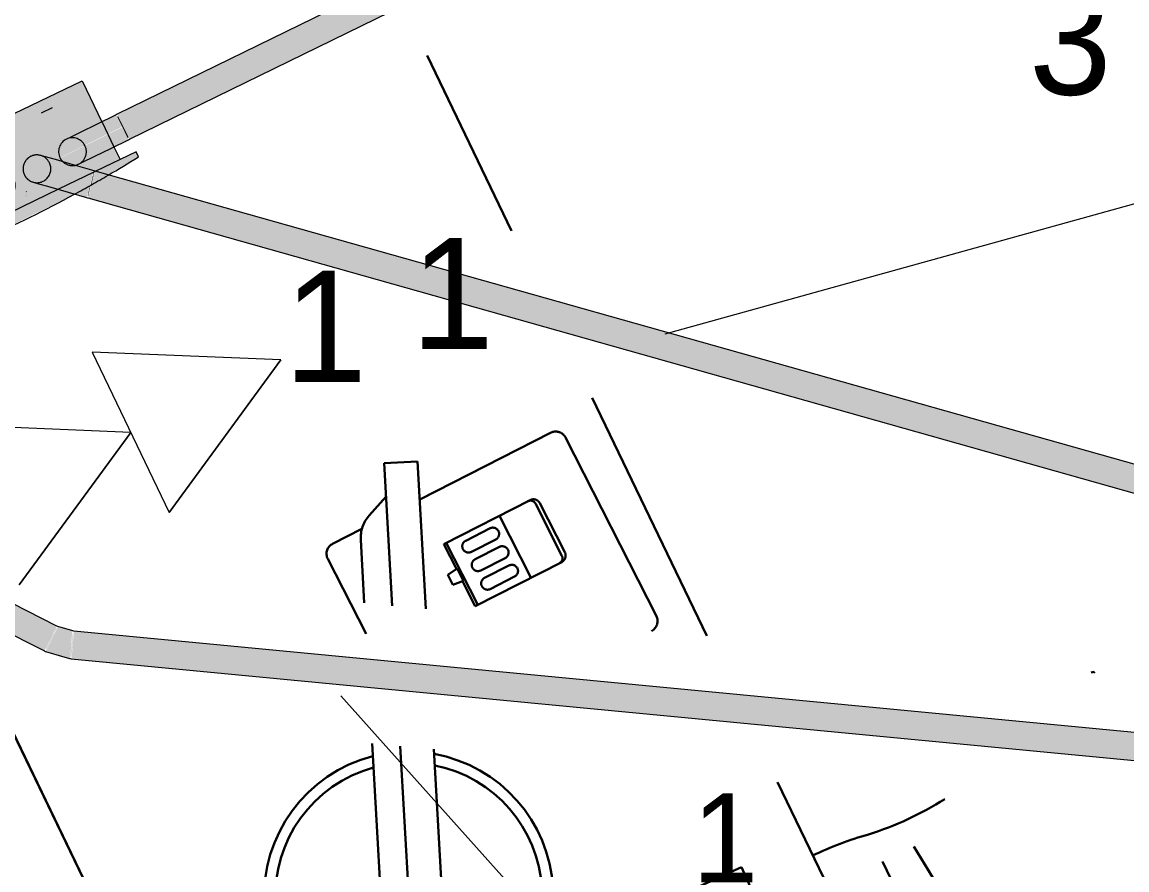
# Model space of a CAD drawing. Header units: metres. Extents: x 4 to 129, y -16 to 26.
# Drawn here: x 34.339 to 35.333, y 18.86 to 19.622 of the extents above; entities that cross this region are included whole.
import ezdxf

# ---------------------------------------------------------------- set-up
doc = ezdxf.new("R2010")
doc.units = ezdxf.units.M
doc.linetypes.add('Hidden 1_5', pattern=[0.0022, 0.0015, -0.0007000000000000001])
doc.linetypes.add('IMPORT-_Tracejado pequeno', pattern=[2.25, 1.5, -0.7500000000000001])
for name, color, linetype, lineweight in [('A-ANNO-NOTE', 7, 'Continuous', 9), ('A-DETL', 7, 'Continuous', 9), ('E-ELEC-EQPM', 7, 'Continuous', 70), ('E-POWR-CNDT', 7, 'Continuous', 30), ('Identificadores de dispositivos elétricos', 7, 'Continuous', 9), ('KIRYA - PAREDE', 7, 'Continuous', 50), ('LAYOUT-MOBILIA', 7, 'Continuous', 9)]:
    doc.layers.add(name, color=color, linetype=linetype, lineweight=lineweight)
doc.layers.add('Base Revit Coremas_dwg', color=7, linetype='Continuous', lineweight=9, true_color=0x767676)
doc.styles.add('Century Gothic', font='GOTHIC.TTF', dxfattribs={"height": 0.1})
doc.styles.add('Century Gothic_3', font='GOTHIC.TTF', dxfattribs={"height": 0.07999999999999995})

# ---------------------------------------------------------------- blocks, each defined once
blk = doc.blocks.new('Base Revit Coremas_dwg_A$C052F64AC-8225579-PLANTA BAIXA - TÉRREO')
at = {"layer": 'LAYOUT-MOBILIA', "color": 254, "linetype": 'IMPORT-_Tracejado pequeno', "lineweight": 30, "true_color": 0xe3e3e3}
for p, q in [((0.7995667028195171, 0.8970631724094318), (0.8001131163121045, 0.8996670896666502)), ((0.8011514046233871, 0.8997755178562917), (0.8001509796169995, 0.8994371234064036)), ((1.278212496888955, 0.6542488520348116), (0.8709379224860642, 0.6542488520348116)), ((0.2152496262809752, 0.6000139803416399), (0.04032627288920491, 0.6000139803416393)), ((0.2152495806245639, 0.6000139287419128), (0.04032627316962418, 0.6000139287419134)), ((0.04032627316962418, 0.6000139287419134), (0.2152495806245639, 0.6000139287419128)), ((0.6195783879964044, 0.6000139287419117), (0.3821563841649332, 0.6000139287419128)), ((0.3821563841649332, 0.6000139287419128), (0.6195783879964044, 0.6000139287419128)), ((0.6195784192617542, 0.6000139803416371), (0.3821564298213425, 0.6000139803416371)), ((0.7657343413942441, 0.600013928741914), (1.599997485273315, 0.6000139287419117)), ((0.5838520485998515, 0.5667669693282278), (0.4038933938275023, 0.5629091756015896)), ((0.3941100126584161, 0.5526971506844802), (0.3969419768944818, 0.4205914678980207)), ((0.4964548322645897, 0.5175264251440694), (0.4469662022019065, 0.5164655318692439)), ((0.4455469174483824, 0.5126842449474225), (0.4980348584236936, 0.5138094347837523)), ((0.441271402250436, 0.4788348362394573), (0.5037570462689018, 0.4801743479501966)), ((0.4852836510270891, 0.4670703183437581), (0.4858096811841506, 0.4425320236171047)), ((0.4970570971073585, 0.4427731357263838), (0.4965310669500695, 0.4673114304514457)), ((0.4477922646159414, 0.4662666113167689), (0.4483182947732303, 0.4417283165912523)), ((0.4595657106962108, 0.4419694286991672), (0.4590396805391492, 0.4665077234258206)), ((0.4665379578214016, 0.4666684648309457), (0.4670639879790315, 0.4421301701042921)), ((0.478311403902012, 0.4423712822131165), (0.4777853737447231, 0.4669095769384058)), ((0.4424233823216355, 0.4250971823839791), (0.5049090263399877, 0.4264366940947184)), ((0.3902457942050433, 0.3733411397745386), (0.3814764798095212, 0.3945268674308409)), ((0.3981925926008217, 0.3622526514132005), (0.3988250938795091, 0.3327476837403083)), ((0.4064776852593469, 0.3571012658007931), (0.4591608942131183, 0.335263990690576)), ((1.085802865014777, 0.1350575183662775), (0.604811132160723, 0.3344293676644055)), ((0.4090371187962774, 0.3229643025711085), (0.4849103367940871, 0.3245908051960669)), ((0.5759777043268368, 0.286843234426665), (1.002455252888922, 0.1100676024705081)), ((0.3803223940416162, 2.115545248670969e-05), (1.581877441553729, 2.115545248670969e-05))]:
    blk.add_line(p, q, dxfattribs=at)
at = {"layer": 'LAYOUT-MOBILIA', "color": 254, "linetype": 'IMPORT-_Tracejado pequeno', "lineweight": 30, "true_color": 0xe3e3e3, "flags": 128}
for points in [[(0.3803219582961547, 2.082235009141584e-05), (1.599986449278385, 2.082235009033298e-05), (1.599986449278383, 0.6000139803416382), (0.7657343726595895, 0.6000139803416361)], [(0.3803219582961547, 2.082235009141584e-05), (1.599986449327722, 2.082235009141584e-05), (1.599986449327722, 0.6000139287419106), (0.7657343413942441, 0.600013928741914)], [(0.4406070044424269, 0.5098277156735094), (0.4424769627901242, 0.4225977566238726), (0.4675649488632416, 0.4231355705758233)], [(0.4798746207351315, 0.4233994543822064), (0.5049626068083626, 0.4239372683343845), (0.5030926484604379, 0.5111672273840213)], [(0.4879943220470014, 0.3828501239283124), (0.3652502335327119, 0.4337277466523039), (0.3537629170602874, 0.4060141839036459), (0.4722669977742632, 0.3568940512536934)], [(0.5890838078879871, 0.3084732949897875), (1.07431554854235, 0.1073439556176173), (1.085802865014777, 0.1350575183662775)]]:
    blk.add_lwpolyline(points, dxfattribs=at)
for points in [[(0.8158200661221144, 0.3353942058483881), (1.316154815382675, 0.3241358518887409), (1.320706003064402, 0.5263960895372293), (0.820371253803387, 0.537654443496649)], [(0.4689191810108469, 0.4139124762277788), (0.4789168840537741, 0.4141267981017336), (0.4799522750601, 0.4241512913779388), (0.4674551462568389, 0.4238833890356091)]]:
    blk.add_lwpolyline(points, close=True, dxfattribs=at)
at = {"layer": 'LAYOUT-MOBILIA', "color": 254, "linetype": 'IMPORT-_Tracejado pequeno', "lineweight": 30, "true_color": 0xe3e3e3}
for centre, radius, start, end in [((0.5375773748019128, 0.6960422700800564), 0.3090675557707396, 352.0694057186347, 6.103793744602429), ((1.077106846003062, -1.18457572269233), 1.881163980515503, 83.86347537053821, 96.29245193386625), ((1.13888551916898, 0.5999294725330628), 0.3000000000000002, 169.7331874256655, 180.0238602492853), ((0.584066370473579, 0.5567692662853005), 0.01000000000000573, 1.228067910940078, 91.22806791094008), ((0.4041077157015138, 0.5529114725584919), 0.01000000000018226, 91.22806791254723, 181.2280679125475), ((0.4965941414824898, 0.5110279181661214), 0.00650000000004859, 1.228067910730152, 91.22806791073211), ((0.447105511420034, 0.5099670248916369), 0.006499999999712594, 91.22806791279932, 181.2280679128), ((0.4456540783855303, 0.507685393425561), 0.00500000000040677, 91.22806791409849, 181.2280679140981), ((0.4981420193604436, 0.5088105832621751), 0.005000000000114035, 1.228067909609728, 91.22806790960972), ((0.4534159725775453, 0.4663871673712948), 0.005624999999972425, 1.228067916593373, 181.228067916593), ((0.4721616657830623, 0.4667890208846757), 0.005625000000012255, 1.228067908476769, 181.2280679084758), ((0.4909073589885793, 0.4671908743976019), 0.005624999999844198, 1.228067909671748, 181.2280679096714), ((0.4539420027347205, 0.4418488726452097), 0.005624999999846635, 181.2280679108291, 1.228067910829487), ((0.4726876959405217, 0.4422507261587043), 0.005624999999856327, 181.2280679154601, 1.228067915460429), ((0.4914333891457546, 0.4426525796717442), 0.005624999999974972, 181.2280679177508, 1.228067917751677), ((0.7140392328014968, 0.2566790697605938), 0.1300000000000001, 350.8282780944154, 144.1435505006784), ((0.417965001731659, 0.3848148285503612), 0.03, 202.4859142975591, 247.4859142975483), ((0.7140392328014968, 0.2566790697605938), 0.12, 351.9634264834389, 143.0084021116359), ((0.4088227969224932, 0.3329620056140926), 0.01000000000006378, 181.2280679112583, 271.2280679112583), ((0.7140392328014968, 0.2566790697605938), 0.1300000000000001, 168.5734035083284, 326.3984250867495), ((0.7140392328014968, 0.2566790697605938), 0.1200000000000001, 169.5106134780864, 325.4612151169932)]:
    blk.add_arc(centre, radius, start, end, dxfattribs=at)
blk = doc.blocks.new('Base Revit Coremas_dwg-8208185-PLANTA BAIXA - TÉRREO')
at = {"layer": 'KIRYA - PAREDE', "color": 254, "linetype": 'IMPORT-_Tracejado pequeno', "lineweight": 30, "true_color": 0xe3e3e3, "flags": 128}
for points in [[(21.00011934413209, 19.02511045739025), (21.92095304040984, 17.11586560528464), (22.70148882503399, 17.49232001910151)], [(22.70148882503399, 17.49232001910151), (21.92095304040984, 17.11586560528464), (21.00011934413209, 19.02511045739025)]]:
    blk.add_lwpolyline(points, dxfattribs=at)
at = {"rotation": 295.7481327013867}
blk.add_blockref('Base Revit Coremas_dwg_A$C052F64AC-8225579-PLANTA BAIXA - TÉRREO', (20.8349132881599, 19.36764661702273), dxfattribs=at)
blk.add_blockref('Base Revit Coremas_dwg_A$C052F64AC-8225579-PLANTA BAIXA - TÉRREO', (20.8349132881599, 19.36764661702273), dxfattribs=at)
blk = doc.blocks.new('Quadro de Distribuição 6-8 Disjuntores de embutir em PVC - Quadro de Distribuição 6-8 Disjuntores de embutir em PVC-8250817-PLANTA BAIXA - TÉRREO')
at = {"layer": 'E-ELEC-EQPM', "lineweight": 9, "true_color": 0xfbfbfb}
h = blk.add_hatch(color=7, dxfattribs=at)
h.paths.add_polyline_path([(0.1224999999999651, 0.004999999999985869), (0.04090304637351333, 0.01084585061678362), (-0.04840084170088494, 0.01030868605989019), (-0.05592963369992447, 0.009769300808414755), (-0.04479396745059003, -1.299440555158071e-14), (0.1224999999999597, -1.082867129298393e-14)])
h.paths.add_polyline_path([(-0.09063393542993643, 0.007282980490593832), (-0.1225000000000333, 0.004999999999990201), (-0.122136602274366, -1.299440555158071e-14), (-0.08301438049004714, 0.0005410546897465793), (-0.08763969949710125, 0.004633624111033828)])
h.paths.add_polyline_path([(-0.08077399442510827, 0.0007947897098489705), (-0.08115731082621402, -1.082867129298393e-14), (-0.08035497563310721, 0.0004219431436466721)])
h = blk.add_hatch(color=7, dxfattribs=at)
h.paths.add_polyline_path([(0.1064999999999579, -1.299440555158071e-14), (-0.04485784855451935, -0.0001324502668929881), (-0.02489792999200212, -0.01845865533556283), (-0.02337634321376698, -0.02241714724358301), (-0.02302119499280314, -0.0242723836236735), (-0.02373722599269906, -0.02890572062392957), (-0.02432922966673587, -0.03060926823751278), (-0.02616164988451882, -0.03330934516792535), (-0.03012734248052683, -0.03616796767287488), (-0.03309745649253053, -0.03715817341697127), (-0.0354731488321307, -0.03742779939975985), (-0.03848323214340825, -0.0370833500601742), (-0.04257501737272113, -0.03517603262076757), (-0.04582624202514173, -0.03232741013921837), (-0.0558884601164126, -0.02300317972135458), (-0.0592428437684947, -0.02098631598404386), (-0.05882202004527912, -0.02258994569324934), (-0.05873461368533973, -0.0267921634113795), (-0.05890623755821364, -0.02816084007831721), (-0.0601364081312663, -0.03118323311130957), (-0.06257037761333054, -0.03414443183182553), (-0.06653107616653303, -0.03656529760197429), (-0.06919434172497484, -0.03726133893637705), (-0.07246850949288165, -0.03742148543095814), (-0.08696836525338816, -0.03713754462295673), (-0.1065000000000408, -0.03834874897448178), (-0.1065000000000418, -0.07870000000001243), (0.1064999999999574, -0.07870000000001243), (0.1064999999999558, -0.02042398248332556)])
h.paths.add_polyline_path([(-0.08018309344156654, -1.299440555158071e-14), (-0.1065000000000413, -1.299440555158071e-14), (-0.1065000000000402, -0.01283959297749938), (-0.06836401535663751, -0.01223987154499056), (-0.08087961155943664, -0.0007827728798289456)])
at = {"layer": 'A-DETL', "linetype": 'Hidden 1_5'}
for p, q in [((-0.08235328471544409, 0), (-0.08152684871311969, 0)), ((-0.08013348406652258, 0), (-0.04505720363859948, 0)), ((-0.1065000000000009, -0.03747715049183534), (-0.1065000000000009, -0.01288920235249001))]:
    blk.add_line(p, q, dxfattribs=at)
for centre, radius, start, end in [((-3.136064349744249e-15, -1.132474911668317), 1.144052194908451, 92.80604789029856, 94.54394533404003), ((-0.07100000000000087, -0.02499999999999992), 0.01250000000000001, 75.9910644627865, 179.9999999999999), ((-0.07100000000000087, -0.02499999999999992), 0.01249999999999999, 22.36909105424174, 74.99999999999991), ((-0.035500000000001, -0.02500000000000002), 0.01249999999999999, 44.99999999999992, 179.9999999999999), ((-0.035500000000001, -0.02500000000000002), 0.0125, 29.99999999999994, 38.93140209155829), ((-0.07100000000000087, -0.02499999999999992), 0.01250000000000002, 179.9999999999997, 359.9999999999989), ((-0.07100000000000087, -0.02499999999999992), 0.01250000000000001, 359.9999999999996, 21.45640821319688), ((-0.035500000000001, -0.02500000000000002), 0.01250000000000001, 179.9999999999997, 233.931402091485), ((-0.035500000000001, -0.02500000000000002), 0.01250000000000001, 329.999999999999, 338.931402090617), ((-0.035500000000001, -0.02500000000000002), 0.01249999999999999, 14.99999999999997, 23.9314020911797), ((-0.035500000000001, -0.02500000000000002), 0.01250000000000001, 344.999999999999, 353.9314020908034), ((-0.035500000000001, -0.02500000000000002), 0.01250000000000001, 359.9999999999996, 8.931402091044212), ((-0.035500000000001, -0.02500000000000002), 0.01249999999999999, 239.9999999999992, 248.9314020910757), ((-0.035500000000001, -0.02500000000000002), 0.0125, 254.9999999999992, 263.9314020907216), ((-0.035500000000001, -0.02500000000000002), 0.01249999999999999, 269.9999999999992, 278.9314020903799), ((-0.035500000000001, -0.02500000000000002), 0.01250000000000001, 283.0735628109249, 293.9314020903699), ((-0.035500000000001, -0.02500000000000002), 0.01250000000000001, 299.999999999999, 308.9314020903582), ((-0.035500000000001, -0.02500000000000002), 0.01250000000000001, 314.999999999999, 323.9314020904104)]:
    blk.add_arc(centre, radius, start, end, dxfattribs=at)
at = {"layer": 'E-ELEC-EQPM', "lineweight": 9}
for p, q in [((-0.1224999999999933, 0.004999999999999811), (-0.1225000000000009, 0)), ((-0.1225000000000009, 0), (-0.08240289409044367, 0)), ((-0.1065000000000009, -0.01283959297749042), (-0.1065000000000009, 0)), ((-0.08147723933812008, 0), (-0.08018309344152215, 0)), ((-0.0450075942635999, 0), (0.1224999999999991, 0)), ((0.1064999999999983, 0), (0.1064999999999983, -0.0787)), ((0.1224999999999991, 0), (0.1224999999999991, 0.004999999999999536)), ((-0.1065000000000009, -0.0787), (-0.1065000000000009, -0.03752675986683491)), ((0.1064999999999983, -0.0787), (-0.1065000000000009, -0.0787))]:
    blk.add_line(p, q, dxfattribs=at)
for centre, radius, start, end in [((-3.136064349744249e-15, -1.132474911668317), 1.14405219490845, 83.85323980718847, 92.80356285182765), ((-3.136064349744249e-15, -1.132474911668317), 1.144052194908451, 94.54643037251093, 96.14676019281059), ((-0.035500000000001, -0.02500000000000002), 0.01249999999999999, 39.15944540220335, 44.99999999999992), ((-0.035500000000001, -0.02500000000000002), 0.0125, 24.15944540182273, 29.99999999999994), ((-1.133485468901701e-15, -0.025), 0.01250000000000001, 359.9999999999996, 179.9999999999998), ((0.03549999999999873, -0.025), 0.01250000000000001, 359.9999999999996, 179.9999999999998), ((0.0709999999999986, -0.025), 0.01250000000000001, 359.9999999999996, 179.9999999999998), ((-0.035500000000001, -0.02500000000000002), 0.01250000000000001, 339.1594454012626, 344.999999999999), ((-0.035500000000001, -0.02500000000000002), 0.0125, 9.159445401689105, 14.99999999999998), ((-0.035500000000001, -0.02500000000000002), 0.01250000000000001, 354.1594454014526, 359.999999999999), ((-1.133485468901701e-15, -0.025), 0.01250000000000001, 179.9999999999998, 359.9999999999989), ((0.03549999999999873, -0.025), 0.01250000000000001, 179.9999999999998, 359.9999999999989), ((0.0709999999999986, -0.025), 0.01250000000000001, 179.9999999999998, 359.9999999999989), ((-0.035500000000001, -0.02500000000000002), 0.01249999999999999, 234.1594454021279, 239.9999999999992), ((-0.035500000000001, -0.02500000000000002), 0.01249999999999999, 249.159445401721, 254.9999999999992), ((-0.035500000000001, -0.02500000000000002), 0.0125, 264.1594454013707, 269.9999999999992), ((-0.035500000000001, -0.02500000000000002), 0.01250000000000001, 279.1594454010248, 282.84551950028), ((-0.035500000000001, -0.02500000000000002), 0.01250000000000001, 294.1594454010128, 299.999999999999), ((-0.035500000000001, -0.02500000000000002), 0.01250000000000001, 309.1594454010033, 314.999999999999), ((-0.035500000000001, -0.02500000000000002), 0.01250000000000001, 324.1594454010538, 329.999999999999)]:
    blk.add_arc(centre, radius, start, end, dxfattribs=at)
blk = doc.blocks.new('Mini Disjuntor Monopolar_Steck - k_ Mini Disjuntor Monopolar 32A_Curva C-1647973-PLANTA BAIXA - TÉRREO')
at = {"layer": 'A-DETL', "linetype": 'Hidden 1_5'}
for p, q in [((-5.52008438958751e-16, 0.06204617770996663), (-5.52008438958751e-16, 0.06197802936254476)), ((0.001231108891251774, 0.06468738063259047), (0.001231108891251774, 0.06463013697582083)), ((0.001869821613699182, 0.06553253871412312), (0.001869821613699183, 0.06579470361522957)), ((0.002523592211263624, 0.0646301369758208), (0.002523592211263624, 0.06468738063259047)), ((0.01547640778873525, 0.06468738063259041), (0.01547640778873525, 0.06463013697582078)), ((0.0167688911087471, 0.06463013697582076), (0.0167688911087471, 0.06468738063259041)), ((0.01800000000000425, 0.06197802936254485), (0.01800000000000425, 0.0620461777099667)), ((0.006167026721673405, 0.04399999999999), (0.0074646582551362, 0.0443886383822615))]:
    blk.add_line(p, q, dxfattribs=at)
blk = doc.blocks.new('Mini Disjuntor Monopolar_Steck - g_ Mini Disjuntor Monopolar 10A_Curva C-1647965-PLANTA BAIXA - TÉRREO')
at = {"layer": 'A-DETL', "linetype": 'Hidden 1_5'}
blk.add_line((0.01095892124099582, 0.003999999999999968), (-7.338962770830904e-16, 0.004000000000000004), dxfattribs=at)

msp = doc.modelspace()

# ---------------------------------------------------------------- hatches: boundary and pattern name
at = {"layer": 'E-POWR-CNDT', "lineweight": 5, "true_color": 0xffff00}
for points in [[(34.43011631436163, 19.52794935948214), (34.82062847164367, 19.71891715440056), (34.81513716743866, 19.73014638314202), (34.42481212181001, 19.53879596153282), (34.42869506025093, 19.53085569774224)], [(34.43560761856664, 19.51672013074068), (34.82593266419531, 19.70807055234988), (34.82062847164367, 19.71891715440056), (34.43011631436163, 19.52794935948214), (34.43542050691325, 19.51710275743146)], [(34.3730919967258, 19.50001233748325), (34.42900275434668, 19.52794935948214), (34.42355009420247, 19.5386479562045), (34.38303846984905, 19.51823044810962), (34.38011833738654, 19.51728498669529), (34.37699815615149, 19.51552797334315), (34.37463913717502, 19.51327418217609), (34.37358675019423, 19.51176774151603), (34.37249112630089, 19.50956053551281), (34.37184618942861, 19.50636174891232), (34.37273322905567, 19.50107833933441)], [(34.42921829361147, 19.5275094063798), (34.43011631436163, 19.52794935948214), (34.42519626568406, 19.5375935986228), (34.42462501015662, 19.53688509627012), (34.42921470151231, 19.52751673847852)], [(34.38628731412628, 19.49321815137781), (34.38871119238449, 19.49391443851063), (34.39281381209934, 19.49588322990695), (34.43453031941036, 19.51666663844063), (34.42921829361147, 19.5275094063798), (34.3732219267482, 19.49981678366057), (34.37635945311177, 19.49600587060373), (34.38619174676369, 19.49324563030041)], [(34.43398092565027, 19.51778804659513), (34.43487192330306, 19.51822456212713), (34.43011631436165, 19.52794935948211), (34.42921829361147, 19.5275094063798), (34.43310696638737, 19.51957194935365)], [(34.40042548361349, 19.47637957706191), (34.40339387437583, 19.48852199964213), (34.3599834349521, 19.50034425523188), (34.35692388738298, 19.50170963207027), (34.35429389144842, 19.50232916550816), (34.35254154314894, 19.50258839336419), (34.34903879146165, 19.50211086611414), (34.34465306289115, 19.49981678366057), (34.34265120398993, 19.49781514577921), (34.34141823973428, 19.49605116070314), (34.3403210865802, 19.49351758911888), (34.39953835483038, 19.47663253066483)], [(34.3969978812021, 19.46435869765525), (34.40042548361349, 19.47637957706191), (34.3403210865802, 19.49351758911888), (34.34005038245629, 19.48849798160345), (34.34021777783917, 19.48704793776649), (34.34265120398993, 19.48235253624986), (34.34489626138051, 19.48017761401039), (34.34739450336465, 19.47872727675394), (34.35220987576109, 19.47724933098171), (34.39560929682111, 19.46476829918831)], [(35.56816466572651, 19.1469329090009), (35.57110398122521, 19.15909159502358), (34.40466553441466, 19.48772584460385), (34.40138715396601, 19.47610536886899), (35.56680095825149, 19.14731763954256)], [(34.40138715396601, 19.47610536886899), (34.40378709502096, 19.48667784208787), (34.4033156873621, 19.48651575581099), (34.40085318677534, 19.47625762289039), (34.40131261239659, 19.47612661353092)], [(34.39841876320368, 19.465694981927), (34.40085310396192, 19.47625757537442), (34.40030024690765, 19.47594036178616), (34.39800180270518, 19.46581387296332), (34.39810877351736, 19.46578337158306)], [(35.5647706365377, 19.13490250726757), (35.56816466572651, 19.1469329090009), (34.40138715396677, 19.47610536886878), (34.39844783846732, 19.46394668284632), (35.56331762179676, 19.13531243326604)], [(34.36472494977154, 19.06774476183713), (34.37017941382387, 19.0789939990252), (34.28009373328346, 19.1241327531307), (34.27463926923112, 19.11336093543022), (34.36326343053356, 19.06848482301965)], [(34.35907807306124, 19.0565929555521), (34.36472494977154, 19.06774476183713), (34.27463926923112, 19.11336093543022), (34.26918480517878, 19.10211271578194), (34.35832764777258, 19.05697294413665)], [(34.36072675559119, 19.0576352641594), (34.37017941382387, 19.07711685642395), (34.36961003908871, 19.07739214260088), (34.36016263022201, 19.05792091711351)], [(34.38225288538383, 19.04968426558023), (34.38413060059385, 19.07466671299562), (34.37505528378298, 19.07695075924124), (34.37107155832668, 19.0780648294008), (34.36019299673852, 19.0560534138794), (34.37352398184112, 19.05135133750578), (34.38053145383249, 19.05001302969098)], [(34.38340781666638, 19.05125611005407), (34.3850338556435, 19.07285003432208), (34.38443868407033, 19.07253340596109), (34.38260152881945, 19.05133324131098), (34.38328890088314, 19.05126748579769)], [(35.7061050831914, 18.93559873724532), (35.70694678290211, 18.94807528349009), (34.38558846725752, 19.07405143507013), (34.38443868407033, 19.06203223238056), (35.66438008199206, 18.93959024201511)], [(35.70491474004507, 18.92315554299329), (35.7061050831914, 18.93559873724532), (34.38443868407033, 19.06203223238056), (34.38359698435962, 19.0495556861358), (35.70048256484483, 18.92357953455575)]]:
    msp.add_hatch(color=2, dxfattribs=at).paths.add_polyline_path(points)

# ---------------------------------------------------------------- linework, layer by layer
at = {"layer": 'A-ANNO-NOTE'}
for p, q in [((34.57178311999223, 19.31831138227838), (34.40192298811002, 19.32520598864533)), ((34.40192298811002, 19.32520598864533), (34.47142953258357, 19.18109200502352)), ((34.57178311999223, 19.31831138227838), (34.40192298811002, 19.32520598864533)), ((34.40192298811002, 19.32520598864533), (34.47142953258357, 19.18109200502352)), ((34.47142953258357, 19.18109200502352), (34.57178311999223, 19.31831138227838)), ((34.57178311999223, 19.31831138227838), (34.47142953258357, 19.18109200502352)), ((34.43667626034681, 19.2531489968344), (34.2668161284646, 19.26004360320136)), ((34.43667626034681, 19.2531489968344), (34.2668161284646, 19.26004360320136)), ((34.33632267293815, 19.11592961957955), (34.43667626034681, 19.2531489968344)), ((34.43667626034681, 19.2531489968344), (34.33632267293815, 19.11592961957955))]:
    msp.add_line(p, q, dxfattribs=at)
at = {"layer": 'E-POWR-CNDT', "color": 57, "lineweight": 9, "true_color": 0x808040}
for p, q in [((34.81513716743866, 19.73014638314202), (34.42462501015662, 19.5391785882236)), ((34.43560761856664, 19.51672013074068), (34.82611977584869, 19.7076879256591)), ((34.42461690058234, 19.53917461885928), (34.42371887983217, 19.53873466575694)), ((34.43471770739078, 19.51628414700266), (34.43561572814095, 19.51672410010501)), ((34.40481475637742, 19.48812624827565), (34.40385308602488, 19.48840045646856)), ((35.57155869491532, 19.15896331073424), (34.40478118315482, 19.48813577060233)), ((34.3969978812021, 19.46435869765525), (34.39795955155463, 19.46408448946234)), ((34.3979931247772, 19.46407496713566), (35.5647706365377, 19.13490250726757)), ((34.37037182648183, 19.07889656812216), (34.28028614594141, 19.12451274171525)), ((34.26899239252083, 19.10220912914519), (34.35907807306124, 19.0565929555521)), ((34.37126397098451, 19.07844481798541), (34.37037182648183, 19.07889656812216)), ((34.3846335716765, 19.07457065408431), (34.37126397098463, 19.07844481798535)), ((34.38562902721667, 19.07447542663261), (34.3846335716765, 19.07457065408431)), ((35.70729542633773, 18.94804193149736), (34.38562902721667, 19.0744754266326)), ((34.35907807306135, 19.05659295555206), (34.35997021756405, 19.05614120541529)), ((34.38225288538383, 19.04968426558023), (34.383248340924, 19.04958903812853)), ((34.383248340924, 19.04958903812852), (35.70491474004507, 18.92315554299329))]:
    msp.add_line(p, q, dxfattribs=at)
at = {"layer": 'E-POWR-CNDT', "color": 57, "lineweight": 9, "true_color": 0x808040, "flags": 128}
for points in [[(34.42371887983217, 19.53873466575693), (34.40596073067478, 19.5300346966168), (34.39109829629047, 19.52275337921457), (34.3815551046285, 19.51807803426607), (34.37881784232363, 19.51673701063969)], [(34.38981666988225, 19.49428649188543), (34.3934775411951, 19.49608000466458), (34.40386319882651, 19.50116808564039), (34.41928011593622, 19.50872105199414), (34.43471770739078, 19.51628414700266)], [(34.40385308602488, 19.48840045646856), (34.38483628094855, 19.49382285900099), (34.36892043210971, 19.49836106290554), (34.35870084142864, 19.50127505051634), (34.35576956839825, 19.50211086611414)], [(34.34891436357547, 19.47806910730083), (34.35283470885183, 19.47695127020521), (34.36395647751228, 19.47378003790265), (34.38046610951025, 19.46907252420642), (34.3969978812021, 19.46435869765525)], [(34.35997021756405, 19.05614120541529), (34.38165131366718, 19.04974475097136), (34.38225288538383, 19.04968426558023)]]:
    msp.add_lwpolyline(points, dxfattribs=at)
at = {"layer": 'Identificadores de dispositivos elétricos'}
for p, q in [((34.91752938749998, 19.34165617056712), (35.53505848600673, 19.5129458539662)), ((34.62559399299811, 19.01634622370279), (34.84481759493983, 18.77161172365981))]:
    msp.add_line(p, q, dxfattribs=at)

# ---------------------------------------------------------------- block references
at = {"layer": 'A-DETL', "linetype": 'Hidden 1_5', "rotation": 205.7481327013858}
for name, p in [('Quadro de Distribuição 6-8 Disjuntores de embutir em PVC - Quadro de Distribuição 6-8 Disjuntores de embutir em PVC-8250817-PLANTA BAIXA - TÉRREO', (34.33122707344472, 19.45215041221149)), ('Mini Disjuntor Monopolar_Steck - g_ Mini Disjuntor Monopolar 10A_Curva C-1647965-PLANTA BAIXA - TÉRREO', (34.36449632992938, 19.54891014853276)), ('Mini Disjuntor Monopolar_Steck - k_ Mini Disjuntor Monopolar 32A_Curva C-1647973-PLANTA BAIXA - TÉRREO', (34.31585786045701, 19.52545168977293))]:
    msp.add_blockref(name, p, dxfattribs=at)
at = {"layer": 'Base Revit Coremas_dwg', "color": 254, "linetype": 'IMPORT-_Tracejado pequeno', "lineweight": 30, "true_color": 0xe3e3e3}
msp.add_blockref('Base Revit Coremas_dwg-8208185-PLANTA BAIXA - TÉRREO', (13.31045168810228, 0), dxfattribs=at)

# ---------------------------------------------------------------- texts
at = {"layer": 'Identificadores de dispositivos elétricos', "attachment_point": 1}
for s, insert, char_height, width, style in [('3', (35.24462975968365, 19.65679910826582), 0.09999999999999994, 0.09620249999999993, 'Century Gothic'), ('1', (34.68888167149898, 19.4280381965093), 0.09999999999999994, 0.09620249999999993, 'Century Gothic'), ('1', (34.57463902603757, 19.39841240438798), 0.09999999999999994, 0.09620249999999993, 'Century Gothic'), ('1', (34.94164243047894, 18.92853789462609), 0.07999999999999995, 0.07616031249999995, 'Century Gothic_3')]:
    msp.add_mtext(s, dxfattribs=dict(at, insert=insert, char_height=char_height, width=width, style=style))

doc.saveas('drawing.dxf')
